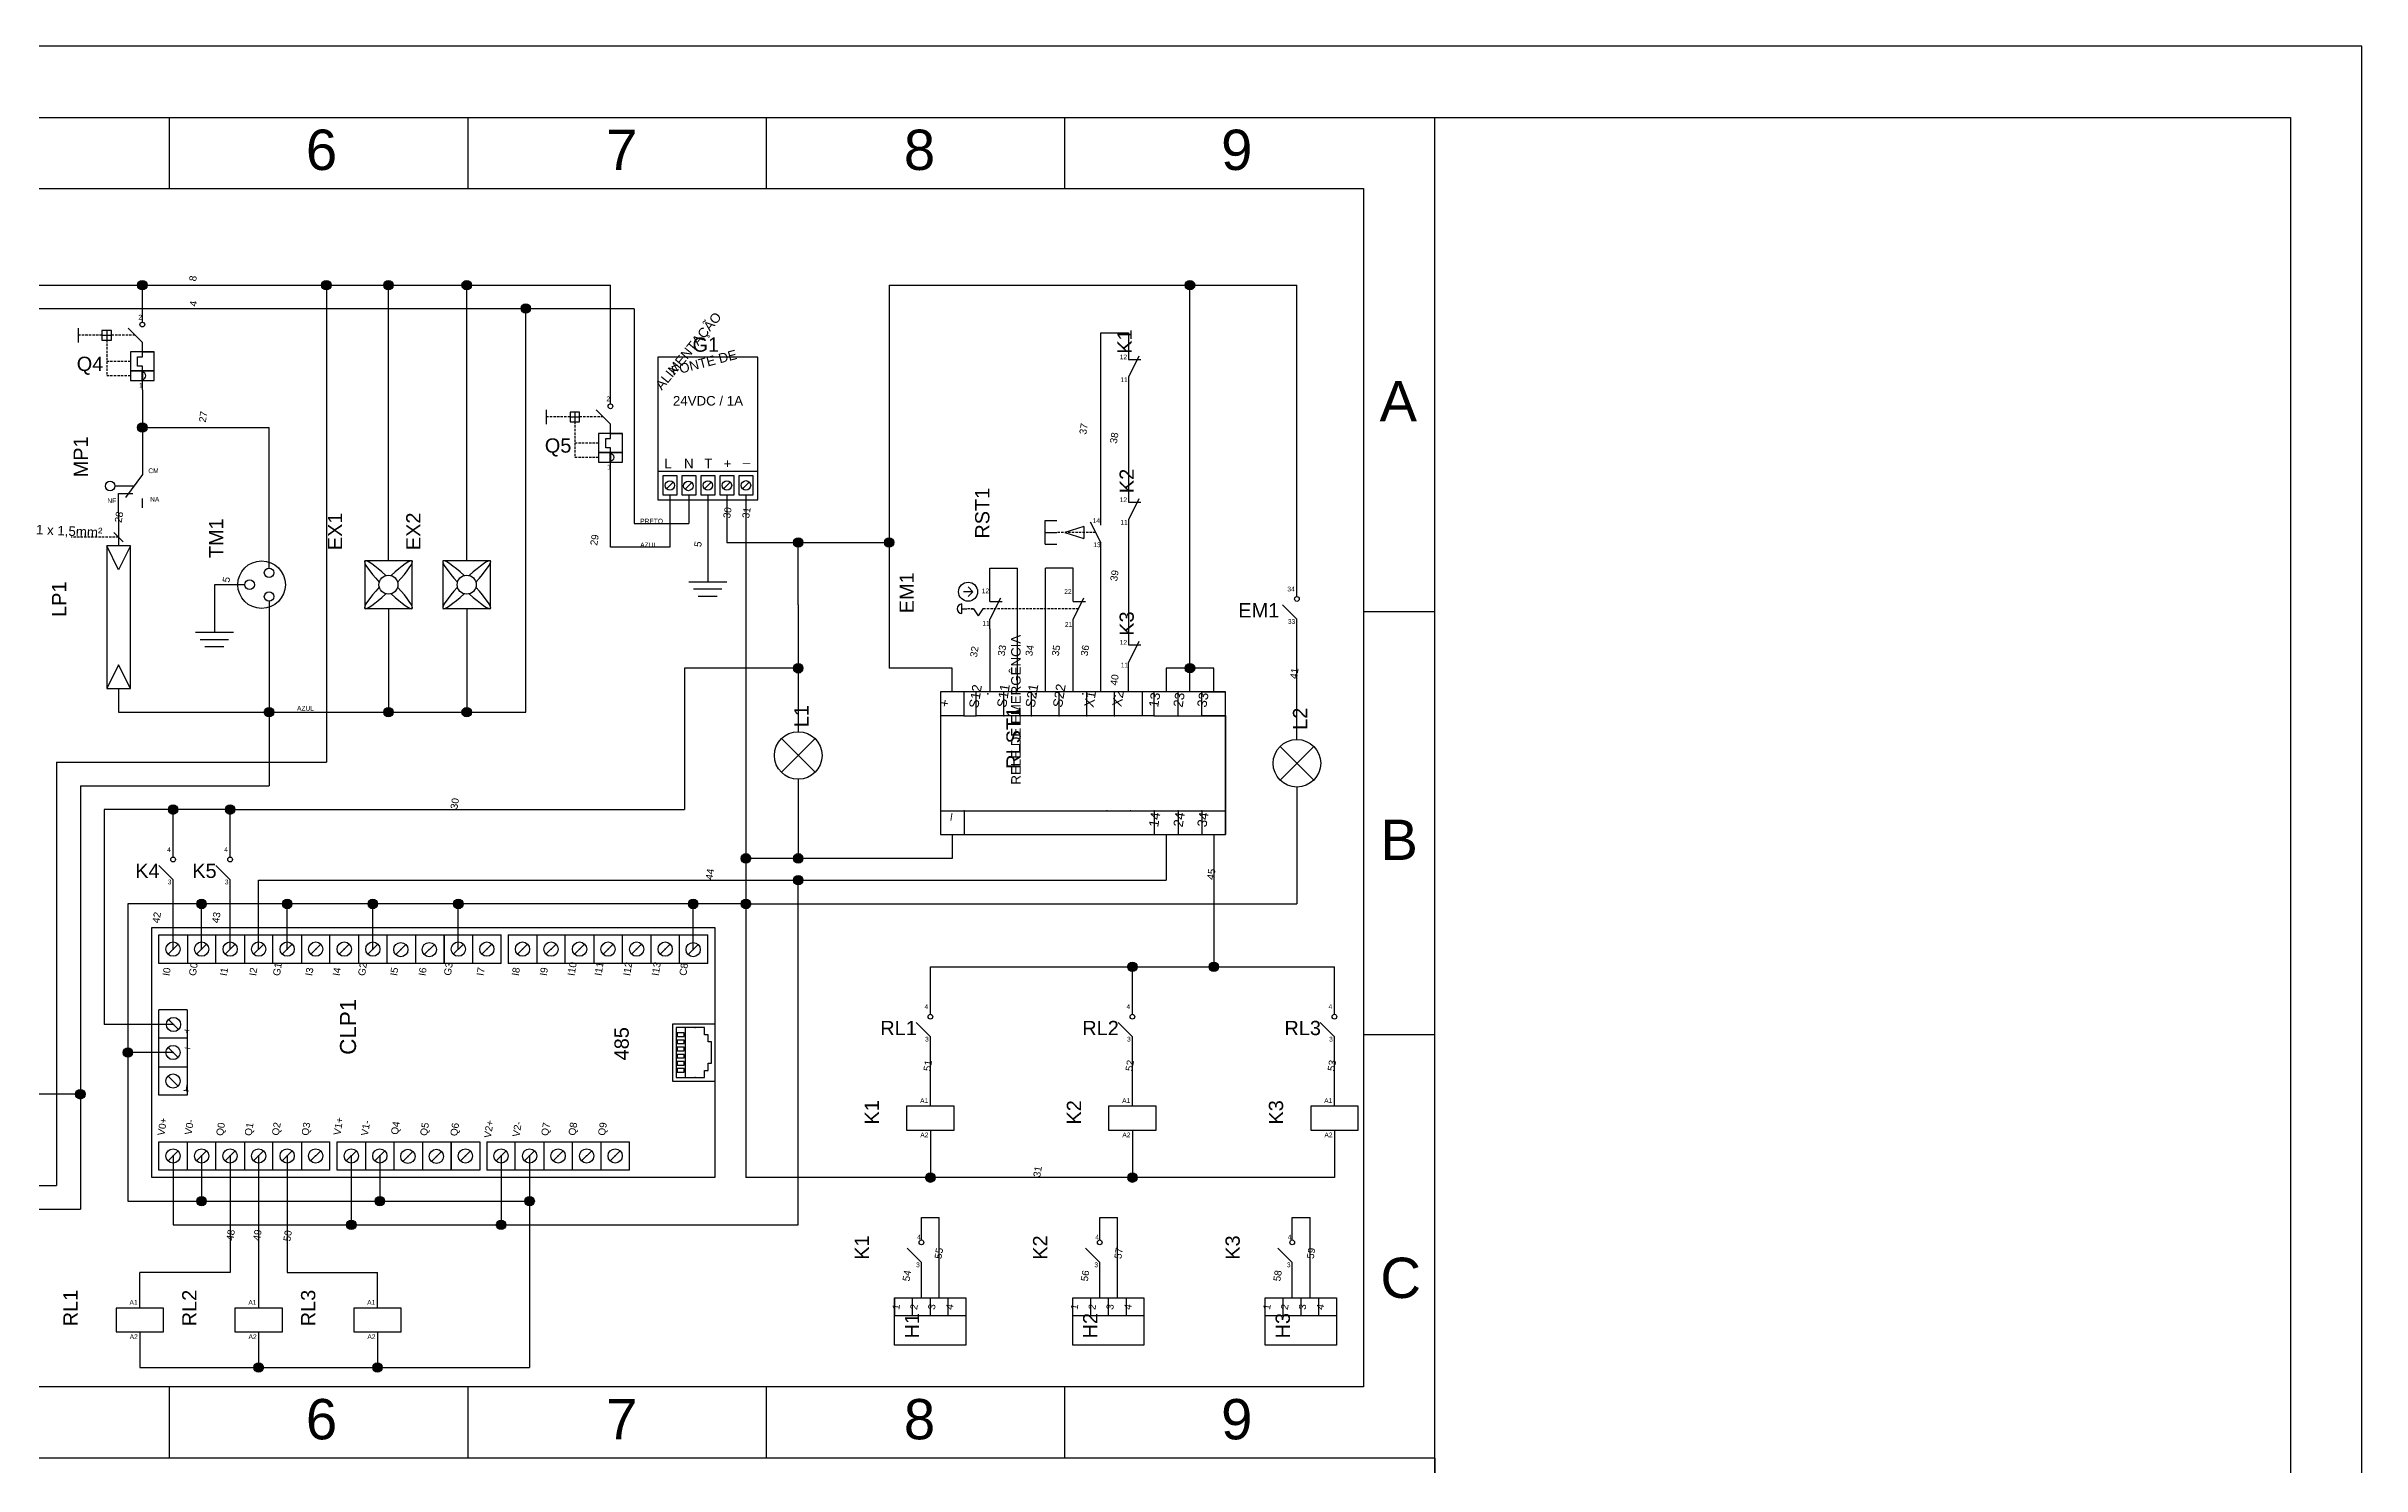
# Model space of a CAD drawing. Header units: millimetres. Extents: x 100 to 940, y 31 to 694.
# Drawn here: x 452.9 to 940, y 395.4 to 693.9 of the extents above; entities that cross this region are included whole.
import ezdxf
from ezdxf.enums import TextEntityAlignment as Align

# ---------------------------------------------------------------- set-up
doc = ezdxf.new("R2010")
doc.units = ezdxf.units.MM
doc.linetypes.add('DASHED', pattern=[0.75, 0.5, -0.25])
doc.styles.add('Annotative', font='arial.ttf')
doc.styles.add('Notes', font='arial.ttf', dxfattribs={"height": 3})

msp = doc.modelspace()

# ---------------------------------------------------------------- hatches: boundary and pattern name
for points in [[(474.15, 643.7, 1), (472.15, 643.7, 1)], [(512.86, 643.7, 1), (510.86, 643.7, 1)], [(525.92, 643.7, 1), (523.92, 643.7, 1)], [(542.38, 643.7, 1), (540.38, 643.7, 1)], [(694.52, 643.7, 1), (692.52, 643.7, 1)], [(554.81, 638.8, 1), (552.81, 638.8, 1)], [(474.15, 613.75, 1), (472.15, 613.75, 1)], [(612.12, 589.57, 1), (610.12, 589.57, 1)], [(631.24, 589.57, 1), (629.24, 589.57, 1)], [(612.12, 563.11, 1), (610.12, 563.11, 1)], [(694.52, 563.13, 1), (692.52, 563.13, 1)], [(500.81, 553.88, 1), (498.81, 553.88, 1)], [(525.92, 553.88, 1), (523.92, 553.88, 1)], [(542.38, 553.88, 1), (540.38, 553.88, 1)], [(480.62, 533.39, 1), (478.62, 533.39, 1)], [(492.62, 533.39, 1), (490.62, 533.39, 1)], [(601.12, 523.13, 1), (599.12, 523.13, 1)], [(612.12, 523.13, 1), (610.12, 523.13, 1)], [(612.12, 518.54, 1), (610.12, 518.54, 1)], [(486.62, 513.54, 1), (484.62, 513.54, 1)], [(504.62, 513.54, 1), (502.62, 513.54, 1)], [(522.63, 513.54, 1), (520.63, 513.54, 1)], [(540.62, 513.54, 1), (538.62, 513.54, 1)], [(590.02, 513.54, 1), (588.02, 513.54, 1)], [(601.12, 513.54, 1), (599.12, 513.54, 1)], [(682.41, 500.33, 1), (680.41, 500.33, 1)], [(699.54, 500.33, 1), (697.54, 500.33, 1)], [(471.11, 482.29, 1), (469.11, 482.29, 1)], [(461.11, 473.51, 1), (459.11, 473.51, 1)], [(639.92, 455.98, 1), (637.92, 455.98, 1)], [(682.42, 455.98, 1), (680.42, 455.98, 1)], [(486.61, 451.04, 1), (484.61, 451.04, 1)], [(524.11, 451.04, 1), (522.11, 451.04, 1)], [(555.61, 451.04, 1), (553.61, 451.04, 1)], [(518.11, 446.04, 1), (516.11, 446.04, 1)], [(549.61, 446.04, 1), (547.61, 446.04, 1)], [(498.61, 416.04, 1), (496.61, 416.04, 1)], [(523.61, 416.04, 1), (521.61, 416.04, 1)]]:
    msp.add_hatch(color=256).paths.add_polyline_path(points)

# ---------------------------------------------------------------- linework, layer by layer
for p, q in [((478.89, 664), (478.89, 679)), ((541.67, 664), (541.67, 679)), ((604.44, 664), (604.44, 679)), ((667.22, 664), (667.22, 679)), ((745, 115), (745, 679)), ((208.01, 643.7), (473.15, 643.7)), ((472.42, 643.7), (571.62, 643.7)), ((473.15, 635.9), (473.15, 643.7)), ((498.81, 643.7), (524.92, 643.7)), ((511.86, 643.7), (511.86, 543.39)), ((524.92, 585.7), (524.92, 643.7)), ((541.38, 585.7), (541.38, 643.7)), ((571.62, 620.72), (571.62, 643.7)), ((630.24, 643.7), (688.52, 643.7)), ((630.24, 643.7), (630.24, 563.13)), ((688.52, 643.7), (693.52, 643.7)), ((693.52, 558.13), (693.52, 643.7)), ((693.52, 643.7), (716.02, 643.7)), ((716.02, 578.19), (716.02, 643.7)), ((213.01, 638.8), (456.59, 638.8)), ((456.59, 638.8), (576.62, 638.8)), ((553.81, 553.88), (553.81, 638.7)), ((576.62, 638.7), (576.62, 593.57)), ((459.65, 634.65), (459.65, 631.65)), ((465.65, 634.15), (465.65, 632.15)), ((473.15, 631.65), (470.15, 634.65)), ((473.15, 635.9), (473.15, 637.9)), ((473.15, 635.9), (473.15, 637.9)), ((674.77, 615.34), (674.77, 633.7)), ((674.77, 633.7), (680.6, 633.7)), ((680.6, 633.7), (680.6, 628.07)), ((464.65, 633.15), (466.65, 633.15)), ((472.15, 626.65), (472.15, 628.65)), ((472.15, 628.65), (473.15, 628.64)), ((473.15, 629.65), (473.15, 631.65)), ((473.15, 628.64), (473.15, 629.65)), ((473.15, 629.65), (475.65, 629.65)), ((682.8, 628.73), (680.6, 624.32)), ((473.15, 626.65), (472.15, 626.65)), ((473.15, 625.65), (473.15, 626.65)), ((473.15, 621.65), (473.15, 623.65)), ((680.6, 628.07), (683.18, 628.07)), ((680.6, 624.32), (680.6, 618.7)), ((680.6, 624.32), (680.6, 613.07)), ((473.15, 621.65), (473.15, 605.86)), ((571.62, 618.72), (571.62, 620.72)), ((571.62, 618.72), (571.62, 620.72)), ((473.15, 613.75), (499.81, 613.75)), ((499.81, 584.2), (499.81, 613.75)), ((558.12, 617.48), (558.12, 614.48)), ((563.12, 615.98), (565.12, 615.98)), ((564.12, 616.98), (564.12, 614.98)), ((571.62, 614.48), (568.62, 617.48)), ((571.62, 612.48), (571.62, 614.48)), ((674.77, 593.23), (674.77, 615.34)), ((570.62, 609.48), (570.62, 611.48)), ((570.62, 611.48), (571.62, 611.47)), ((571.62, 609.48), (570.62, 609.48)), ((571.62, 611.47), (571.62, 612.48)), ((571.62, 612.48), (574.12, 612.48)), ((571.62, 608.48), (571.62, 609.48)), ((680.6, 613.07), (680.6, 598.07)), ((473.15, 605.86), (473.15, 603.86)), ((571.62, 604.48), (571.62, 606.48)), ((571.62, 588.57), (571.62, 604.48)), ((581.62, 604.57), (602.62, 604.57)), ((471.37, 601.45), (467.37, 601.45)), ((468.15, 595.86), (468.15, 599.86)), ((468.15, 599.86), (471.15, 599.86)), ((473.15, 603.86), (469.59, 599.04)), ((583.41, 600.87), (584.82, 602.28)), ((584.12, 599.57), (584.12, 588.57)), ((585.62, 599.57), (585.62, 600.57)), ((587.31, 600.76), (588.72, 602.18)), ((588.12, 599.57), (588.12, 593.57)), ((591.41, 600.87), (592.82, 602.28)), ((592.12, 599.57), (592.12, 581.29)), ((595.41, 600.87), (596.82, 602.28)), ((596.12, 599.57), (596.12, 589.57)), ((599.41, 600.87), (600.83, 602.28)), ((600.12, 599.57), (600.12, 523.13)), ((468.15, 595.86), (468.15, 588.85)), ((473.15, 596.86), (473.15, 598.86)), ((682.8, 598.73), (680.6, 594.32)), ((680.6, 598.07), (683.18, 598.07)), ((680.6, 594.32), (680.6, 568.07)), ((467.15, 591.68), (469.15, 589.68)), ((576.62, 593.57), (588.12, 593.57)), ((596.12, 589.57), (611.12, 589.57)), ((611.12, 576.43), (611.12, 589.57)), ((611.12, 589.57), (630.24, 589.57)), ((663.05, 589.19), (663.05, 594.19)), ((663.05, 594.19), (665.55, 594.19)), ((663.05, 591.69), (665.55, 591.69)), ((671.17, 592.94), (667.17, 591.69)), ((667.17, 591.69), (671.17, 590.44)), ((671.17, 592.94), (671.17, 590.44)), ((672.56, 593.89), (674.77, 589.48)), ((674.77, 558.13), (674.77, 589.48)), ((468.15, 583.85), (465.65, 588.85)), ((470.65, 588.85), (468.15, 583.85)), ((584.12, 588.57), (571.62, 588.57)), ((663.05, 589.19), (665.55, 589.19)), ((494.72, 580.68), (488.35, 580.68)), ((488.35, 580.68), (488.35, 570.68)), ((588.12, 581.29), (596.12, 581.29)), ((589.07, 579.79), (595.07, 579.79)), ((647.85, 579.22), (646.85, 580.22)), ((651.43, 579.19), (651.43, 584.19)), ((651.43, 584.19), (657.27, 584.19)), ((657.27, 558.13), (657.27, 584.19)), ((663.1, 558.13), (663.1, 584.19)), ((668.93, 584.19), (663.1, 584.19)), ((668.93, 579.19), (668.93, 584.19)), ((499.81, 577.2), (499.81, 553.88)), ((524.92, 575.7), (524.92, 553.88)), ((541.38, 575.7), (541.38, 553.88)), ((590.08, 578.29), (594.08, 578.29)), ((611.12, 576.43), (611.12, 549.78)), ((645.56, 574.64), (645.56, 576.64)), ((645.56, 575.64), (646.56, 575.64)), ((647.85, 579.22), (645.85, 579.22)), ((647.85, 579.22), (646.85, 578.22)), ((647.46, 575.64), (647.96, 575.64)), ((647.96, 575.64), (648.96, 574.14)), ((649.96, 575.64), (648.96, 574.14)), ((650.46, 575.64), (649.96, 575.64)), ((651.43, 577.19), (651.43, 579.19)), ((651.43, 577.19), (651.43, 579.19)), ((653.64, 577.84), (651.43, 573.44)), ((651.43, 577.19), (654.02, 577.19)), ((668.93, 577.19), (668.93, 579.19)), ((671.14, 577.84), (668.93, 573.44)), ((668.93, 577.19), (671.52, 577.19)), ((716.02, 573.44), (713.02, 576.44)), ((745, 575), (730, 575)), ((484.35, 570.68), (492.35, 570.68)), ((651.43, 571.44), (651.43, 573.44)), ((651.43, 571.44), (651.43, 558.13)), ((668.93, 571.44), (668.93, 573.44)), ((668.93, 558.13), (668.93, 573.44)), ((716.02, 548.13), (716.02, 573.44)), ((485.3, 569.18), (491.3, 569.18)), ((486.31, 567.68), (490.31, 567.68)), ((682.8, 568.73), (680.6, 564.32)), ((680.6, 568.07), (683.18, 568.07)), ((468.15, 563.85), (465.65, 558.85)), ((470.65, 558.85), (468.15, 563.85)), ((611.12, 563.11), (587.2, 563.11)), ((587.2, 563.11), (587.2, 533.39)), ((643.52, 563.13), (630.24, 563.13)), ((643.52, 558.13), (643.52, 563.13)), ((680.6, 558.13), (680.6, 564.32)), ((698.52, 563.13), (688.52, 563.13)), ((688.52, 563.13), (688.52, 558.13)), ((698.52, 558.13), (698.52, 563.13)), ((468.15, 558.85), (468.15, 553.88)), ((646.02, 558.13), (641.02, 558.13)), ((646.02, 553.13), (646.02, 558.13)), ((648.52, 553.13), (648.52, 558.13)), ((654.35, 553.13), (654.35, 558.13)), ((660.18, 553.13), (660.18, 558.13)), ((666.02, 553.13), (666.02, 558.13)), ((671.85, 553.13), (671.85, 558.13)), ((677.68, 553.13), (677.68, 558.13)), ((683.52, 553.13), (683.52, 558.13)), ((686.02, 553.13), (686.02, 558.13)), ((691.02, 553.13), (691.02, 558.13)), ((696.02, 553.13), (696.02, 558.13)), ((696.02, 558.13), (701.02, 558.13)), ((701.02, 553.13), (701.02, 558.13)), ((468.15, 553.88), (499.81, 553.88)), ((499.81, 553.88), (553.81, 553.88)), ((499.81, 553.88), (499.81, 538.39)), ((646.02, 553.13), (641.02, 553.13)), ((646.02, 553.13), (648.52, 553.13)), ((648.52, 553.13), (648.52, 553.13)), ((683.52, 553.13), (648.52, 553.13)), ((686.02, 553.13), (683.52, 553.13)), ((683.52, 553.13), (683.52, 553.13)), ((686.02, 553.13), (701.02, 553.13)), ((701.02, 553.13), (696.02, 553.13)), ((701.02, 553.13), (701.02, 533.13)), ((614.65, 548.32), (607.58, 541.24)), ((607.58, 548.32), (614.65, 541.24)), ((719.55, 546.66), (712.48, 539.59)), ((712.48, 546.66), (719.55, 539.59)), ((455.11, 543.39), (455.11, 454.34)), ((455.11, 543.39), (511.86, 543.39)), ((460.11, 538.39), (460.11, 449.34)), ((460.11, 538.39), (499.81, 538.39)), ((611.12, 539.78), (611.12, 523.13)), ((716.02, 538.13), (716.02, 513.54)), ((465.11, 533.39), (465.11, 488.19)), ((491.62, 533.39), (465.11, 533.39)), ((479.62, 523.39), (479.62, 533.39)), ((491.62, 533.39), (587.2, 533.39)), ((491.62, 523.39), (491.62, 533.39)), ((641.02, 533.13), (701.02, 533.13)), ((646.02, 533.13), (646.02, 528.13)), ((686.02, 533.13), (686.02, 528.13)), ((691.02, 533.13), (691.02, 528.13)), ((696.02, 533.13), (696.02, 528.13)), ((701.02, 533.13), (701.02, 528.13)), ((641.02, 528.13), (646.02, 528.13)), ((643.52, 528.13), (643.52, 523.13)), ((686.02, 528.13), (691.02, 528.13)), ((688.52, 528.13), (688.52, 518.54)), ((691.02, 528.13), (696.02, 528.13)), ((698.54, 528.13), (698.54, 500.33)), ((479.62, 518.64), (476.62, 521.64)), ((491.62, 518.64), (488.62, 521.64)), ((625.24, 523.13), (600.12, 523.13)), ((600.12, 523.13), (600.12, 513.54)), ((643.52, 523.13), (625.24, 523.13)), ((479.62, 504.04), (479.62, 518.64)), ((491.62, 504.04), (491.62, 518.64)), ((497.62, 504.04), (497.62, 518.54)), ((497.62, 518.54), (688.52, 518.54)), ((611.12, 446.04), (611.12, 518.54)), ((600.12, 513.54), (470.11, 513.54)), ((470.11, 513.54), (470.11, 451.04)), ((485.62, 504.04), (485.62, 513.54)), ((503.62, 504.04), (503.62, 513.54)), ((521.63, 504.04), (521.63, 513.54)), ((539.62, 504.04), (539.62, 513.54)), ((589.02, 503.94), (589.02, 513.54)), ((600.12, 513.54), (600.12, 455.98)), ((600.12, 513.54), (716.02, 513.54)), ((476.62, 507.04), (536.62, 507.04)), ((476.62, 501.04), (476.62, 507.04)), ((482.62, 507.04), (482.62, 501.04)), ((488.62, 501.04), (488.62, 507.04)), ((494.62, 507.04), (494.62, 501.04)), ((500.62, 501.04), (500.62, 507.04)), ((506.62, 507.04), (506.62, 501.04)), ((512.62, 501.04), (512.62, 507.04)), ((518.62, 507.04), (518.62, 501.04)), ((524.62, 501.04), (524.62, 507.04)), ((530.62, 507.04), (530.62, 501.04)), ((536.62, 507.04), (536.62, 501.04)), ((536.62, 507.04), (548.62, 507.04)), ((536.62, 501.04), (536.62, 507.04)), ((542.62, 507.04), (542.62, 501.04)), ((548.62, 501.04), (548.62, 507.04)), ((550.12, 507.04), (592.12, 507.04)), ((550.12, 507.04), (550.12, 501.04)), ((556.12, 507.04), (556.12, 501.04)), ((562.12, 501.04), (562.12, 507.04)), ((568.12, 507.04), (568.12, 501.04)), ((574.12, 501.04), (574.12, 507.04)), ((580.12, 507.04), (580.12, 501.04)), ((586.12, 501.04), (586.12, 507.04)), ((592.12, 501.04), (592.12, 507.04)), ((478.56, 502.98), (480.68, 505.1)), ((484.56, 502.98), (486.68, 505.1)), ((490.56, 502.98), (492.68, 505.1)), ((496.56, 502.98), (498.68, 505.1)), ((502.56, 502.98), (504.68, 505.1)), ((508.56, 502.98), (510.68, 505.1)), ((514.56, 502.98), (516.68, 505.1)), ((520.56, 502.98), (522.69, 505.1)), ((526.46, 502.88), (528.58, 505)), ((532.46, 502.88), (534.58, 505)), ((538.56, 502.98), (540.68, 505.1)), ((544.56, 502.98), (546.68, 505.1)), ((552.06, 502.98), (554.18, 505.1)), ((558.06, 502.98), (560.18, 505.1)), ((564.06, 502.98), (566.18, 505.1)), ((570.06, 502.98), (572.18, 505.1)), ((576.06, 502.98), (578.18, 505.1)), ((582.06, 502.98), (584.19, 505.1)), ((587.96, 502.88), (590.08, 505)), ((536.62, 501.04), (476.62, 501.04)), ((548.62, 501.04), (536.62, 501.04)), ((592.12, 501.04), (550.12, 501.04)), ((638.92, 490.33), (638.92, 500.33)), ((638.92, 500.33), (723.92, 500.33)), ((681.41, 490.33), (681.41, 500.33)), ((723.92, 490.33), (723.92, 500.33)), ((479.71, 488.19), (465.11, 488.19)), ((476.61, 473.29), (476.61, 491.29)), ((482.61, 491.29), (476.61, 491.29)), ((480.77, 487.13), (478.65, 489.25)), ((482.61, 491.29), (482.61, 473.29)), ((591.41, 487.54), (585.41, 487.54)), ((585.41, 487.54), (585.41, 477.04)), ((587.41, 477.04), (587.41, 487.54)), ((591.41, 486.04), (591.41, 487.54)), ((638.92, 485.58), (635.92, 488.58)), ((681.41, 485.58), (678.41, 488.58)), ((723.92, 485.58), (720.92, 488.58)), ((479.61, 482.29), (470.11, 482.29)), ((482.61, 485.29), (476.61, 485.29)), ((480.67, 481.23), (478.55, 483.35)), ((592.16, 486.04), (591.41, 486.04)), ((592.16, 484.54), (592.16, 486.04)), ((592.91, 484.54), (592.16, 484.54)), ((592.91, 480.04), (592.91, 484.54)), ((638.92, 470.98), (638.92, 485.58)), ((681.41, 470.98), (681.41, 485.58)), ((723.92, 470.98), (723.92, 485.58)), ((745, 486), (730, 486)), ((476.61, 479.29), (482.61, 479.29)), ((480.67, 475.23), (478.55, 477.35)), ((591.41, 477.04), (591.41, 478.54)), ((591.41, 478.54), (592.16, 478.54)), ((592.16, 478.54), (592.16, 480.04)), ((592.16, 480.04), (592.91, 480.04)), ((460.11, 473.51), (377.48, 473.51)), ((482.61, 473.29), (476.61, 473.29)), ((585.41, 477.04), (591.41, 477.04)), ((476.61, 463.54), (512.61, 463.54)), ((476.61, 457.54), (476.61, 463.54)), ((482.61, 463.54), (482.61, 457.54)), ((488.61, 457.54), (488.61, 463.54)), ((494.61, 463.54), (494.61, 457.54)), ((500.61, 457.54), (500.61, 463.54)), ((506.61, 463.54), (506.61, 457.54)), ((512.61, 457.54), (512.61, 463.54)), ((514.11, 463.54), (538.11, 463.54)), ((514.11, 457.54), (514.11, 463.54)), ((520.11, 463.54), (520.11, 457.54)), ((526.11, 457.54), (526.11, 463.54)), ((532.11, 463.54), (532.11, 457.54)), ((538.11, 463.54), (538.11, 457.54)), ((538.11, 463.54), (544.11, 463.54)), ((538.11, 457.54), (538.11, 463.54)), ((544.11, 463.54), (544.11, 457.54)), ((545.61, 463.54), (575.61, 463.54)), ((545.61, 463.54), (545.61, 457.54)), ((551.61, 457.54), (551.61, 463.54)), ((557.61, 463.54), (557.61, 457.54)), ((563.61, 457.54), (563.61, 463.54)), ((569.61, 463.54), (569.61, 457.54)), ((575.61, 457.54), (575.61, 463.54)), ((638.92, 465.98), (638.92, 455.98)), ((681.42, 465.98), (681.42, 455.98)), ((723.92, 465.98), (723.92, 455.98)), ((478.55, 459.48), (480.67, 461.6)), ((479.61, 460.54), (479.61, 446.04)), ((484.55, 459.48), (486.67, 461.6)), ((485.61, 460.54), (485.61, 451.04)), ((490.55, 459.48), (492.67, 461.6)), ((491.61, 460.54), (491.61, 436.04)), ((496.55, 459.48), (498.67, 461.6)), ((497.61, 460.54), (497.61, 428.54)), ((502.55, 459.48), (504.67, 461.6)), ((503.61, 460.54), (503.61, 436.04)), ((508.55, 459.48), (510.67, 461.6)), ((516.05, 459.48), (518.17, 461.6)), ((517.11, 460.54), (517.11, 446.04)), ((522.05, 459.48), (524.17, 461.6)), ((523.11, 460.54), (523.11, 451.04)), ((527.95, 459.38), (530.07, 461.5)), ((533.95, 459.38), (536.07, 461.5)), ((540.05, 459.48), (542.17, 461.6)), ((547.55, 459.48), (549.67, 461.6)), ((548.61, 460.54), (548.61, 446.04)), ((553.55, 459.48), (555.67, 461.6)), ((554.61, 460.54), (554.61, 416.04)), ((559.55, 459.48), (561.67, 461.6)), ((565.55, 459.48), (567.67, 461.6)), ((571.55, 459.48), (573.67, 461.6)), ((406.85, 454.34), (455.11, 454.34)), ((512.61, 457.54), (476.61, 457.54)), ((538.11, 457.54), (514.11, 457.54)), ((544.11, 457.54), (538.11, 457.54)), ((575.61, 457.54), (545.61, 457.54)), ((723.92, 455.98), (600.12, 455.98)), ((382.48, 449.34), (460.11, 449.34)), ((470.11, 451.04), (554.61, 451.04)), ((479.61, 446.04), (548.61, 446.04)), ((548.61, 446.04), (600.12, 446.04)), ((600.12, 446.04), (611.12, 446.04)), ((637.04, 447.56), (640.79, 447.56)), ((637.04, 442.86), (637.04, 447.56)), ((640.79, 430.72), (640.79, 447.56)), ((674.54, 442.86), (674.54, 447.56)), ((674.54, 447.56), (678.29, 447.56)), ((678.29, 430.72), (678.29, 447.56)), ((715.03, 442.86), (715.03, 447.56)), ((715.03, 447.56), (718.78, 447.56)), ((718.78, 430.72), (718.78, 447.56)), ((637.04, 438.11), (634.04, 441.11)), ((674.54, 438.11), (671.54, 441.11)), ((715.03, 438.11), (712.03, 441.11)), ((491.61, 436.04), (472.61, 436.04)), ((472.61, 428.54), (472.61, 436.04)), ((503.61, 436.04), (522.61, 436.04)), ((522.61, 428.54), (522.61, 436.04)), ((637.04, 430.72), (637.04, 438.11)), ((674.54, 430.72), (674.54, 438.11)), ((715.03, 430.72), (715.03, 438.11)), ((631.35, 430.72), (631.35, 426.97)), ((635.1, 430.72), (635.1, 426.97)), ((638.85, 430.72), (638.85, 426.97)), ((642.6, 430.72), (642.6, 426.97)), ((646.35, 430.72), (646.35, 426.97)), ((672.6, 430.72), (672.6, 426.97)), ((676.35, 430.72), (676.35, 426.97)), ((680.1, 430.72), (680.1, 426.97)), ((713.09, 430.72), (713.09, 426.97)), ((716.84, 430.72), (716.84, 426.97)), ((720.59, 430.72), (720.59, 426.97)), ((631.35, 426.97), (646.35, 426.97)), ((668.85, 426.97), (683.85, 426.97)), ((709.34, 426.97), (724.34, 426.97)), ((472.61, 423.54), (472.61, 416.04)), ((497.61, 423.54), (497.61, 416.04)), ((522.61, 423.54), (522.61, 416.04)), ((472.61, 416.04), (554.61, 416.04)), ((478.89, 412), (416.11, 412)), ((478.89, 397), (478.89, 412)), ((541.67, 397), (541.67, 412)), ((604.44, 397), (604.44, 412)), ((667.22, 397), (667.22, 412)), ((730, 397), (165, 397)), ((745, 397), (730, 397)), ((745, 397), (745, 115))]:
    msp.add_line(p, q)
at = {"linetype": 'DASHED'}
for p, q in [((464.65, 633.15), (459.65, 633.15)), ((465.65, 632.15), (465.65, 624.65)), ((471.65, 633.15), (466.65, 633.15)), ((470.65, 627.65), (465.65, 627.65)), ((470.65, 624.65), (465.65, 624.65)), ((563.12, 615.98), (558.12, 615.98)), ((564.12, 614.98), (564.12, 607.48)), ((570.12, 615.98), (565.12, 615.98)), ((569.12, 610.48), (564.12, 610.48)), ((569.12, 607.48), (564.12, 607.48)), ((468.15, 590.68), (458.15, 590.68)), ((673.67, 591.69), (665.55, 591.69)), ((647.96, 575.64), (646.56, 575.64)), ((670.04, 575.64), (650.46, 575.64))]:
    msp.add_line(p, q, dxfattribs=at)
at = {"lineweight": 40}
for p, q in [((473.15, 623.65), (473.15, 625.65)), ((571.62, 606.48), (571.62, 608.48))]:
    msp.add_line(p, q, dxfattribs=at)
for points in [[(100, 100), (940, 100), (940, 693.94), (100, 693.94)], [(150, 679), (925, 679), (925, 115), (150, 115)], [(165, 664), (730, 664), (730, 412), (165, 412)], [(464.65, 632.15), (466.65, 632.15), (466.65, 634.15), (464.65, 634.15)], [(470.65, 625.65), (475.65, 625.65), (475.65, 629.65), (470.65, 629.65)], [(581.62, 598.57), (602.62, 598.57), (602.62, 628.57), (581.62, 628.57)], [(470.65, 623.65), (475.65, 623.65), (475.65, 625.65), (470.65, 625.65)], [(563.12, 614.98), (565.12, 614.98), (565.12, 616.98), (563.12, 616.98)], [(569.12, 608.48), (574.12, 608.48), (574.12, 612.47), (569.12, 612.48)], [(569.12, 606.48), (574.12, 606.48), (574.12, 608.48), (569.12, 608.48)], [(582.62, 599.57), (585.62, 599.57), (585.62, 603.57), (582.62, 603.57)], [(586.62, 599.57), (589.62, 599.57), (589.62, 603.57), (586.62, 603.57)], [(590.62, 599.57), (593.62, 599.57), (593.62, 603.57), (590.62, 603.57)], [(594.62, 599.57), (597.62, 599.57), (597.62, 603.57), (594.62, 603.57)], [(598.62, 599.57), (601.62, 599.57), (601.62, 603.57), (598.62, 603.57)], [(465.65, 558.85), (470.65, 558.85), (470.65, 588.85), (465.65, 588.85)], [(519.92, 575.7), (529.92, 575.7), (529.92, 585.7), (519.92, 585.7)], [(536.38, 575.7), (546.38, 575.7), (546.38, 585.7), (536.38, 585.7)], [(641.02, 528.13), (701.02, 528.13), (701.02, 558.13), (641.02, 558.13)], [(475.11, 456.04), (593.66, 456.04), (593.66, 508.54), (475.11, 508.54)], [(593.66, 476.29), (593.66, 488.29), (584.66, 488.29), (584.66, 476.29)], [(587.13, 485.66), (587.13, 486.41), (585.63, 486.41), (585.63, 485.66)], [(587.13, 484.16), (587.13, 484.91), (585.63, 484.91), (585.63, 484.16)], [(587.13, 484.16), (587.13, 484.91), (585.63, 484.91), (585.63, 484.16)], [(587.13, 482.66), (587.13, 483.41), (585.63, 483.41), (585.63, 482.66)], [(587.13, 482.66), (587.13, 483.41), (585.63, 483.41), (585.63, 482.66)], [(587.13, 482.66), (587.13, 483.41), (585.63, 483.41), (585.63, 482.66)], [(587.13, 481.16), (587.13, 481.91), (585.63, 481.91), (585.63, 481.16)], [(587.13, 481.16), (587.13, 481.91), (585.63, 481.91), (585.63, 481.16)], [(587.13, 481.16), (587.13, 481.91), (585.63, 481.91), (585.63, 481.16)], [(587.13, 481.16), (587.13, 481.91), (585.63, 481.91), (585.63, 481.16)], [(587.13, 479.66), (587.13, 480.41), (585.63, 480.41), (585.63, 479.66)], [(587.13, 479.66), (587.13, 480.41), (585.63, 480.41), (585.63, 479.66)], [(587.13, 479.66), (587.13, 480.41), (585.63, 480.41), (585.63, 479.66)], [(587.13, 478.16), (587.13, 478.91), (585.63, 478.91), (585.63, 478.16)], [(587.13, 478.16), (587.13, 478.91), (585.63, 478.91), (585.63, 478.16)], [(633.92, 465.98), (643.92, 465.98), (643.92, 470.98), (633.92, 470.98)], [(676.42, 465.98), (686.42, 465.98), (686.42, 470.98), (676.42, 470.98)], [(718.92, 465.98), (728.92, 465.98), (728.92, 470.98), (718.92, 470.98)], [(631.35, 430.72), (646.35, 430.72), (646.35, 420.72), (631.35, 420.72)], [(668.85, 430.72), (683.85, 430.72), (683.85, 420.72), (668.85, 420.72)], [(709.34, 430.72), (724.34, 430.72), (724.34, 420.72), (709.34, 420.72)], [(467.61, 423.54), (477.61, 423.54), (477.61, 428.54), (467.61, 428.54)], [(492.61, 423.54), (502.61, 423.54), (502.61, 428.54), (492.61, 428.54)], [(517.61, 423.54), (527.61, 423.54), (527.61, 428.54), (517.61, 428.54)]]:
    msp.add_lwpolyline(points, close=True)
for centre, radius in [((473.15, 643.7), 1), ((511.86, 643.7), 1), ((524.92, 643.7), 1), ((541.38, 643.7), 1), ((693.52, 643.7), 1), ((553.81, 638.8), 1), ((473.15, 635.4), 0.5), ((571.62, 618.22), 0.5), ((473.15, 613.75), 1), ((466.37, 601.45), 1), ((584.12, 601.57), 1), ((588.01, 601.47), 1), ((592.12, 601.57), 1), ((596.12, 601.57), 1), ((600.12, 601.58), 1), ((611.12, 589.57), 1), ((630.24, 589.57), 1), ((498.24, 580.7), 5), ((495.72, 580.7), 1), ((499.81, 583.2), 1), ((524.92, 580.7), 2), ((541.38, 580.7), 2), ((646.85, 579.22), 2), ((499.81, 578.2), 1), ((716.02, 577.69), 0.5), ((611.12, 563.11), 1), ((693.52, 563.13), 1), ((499.81, 553.88), 1), ((524.92, 553.88), 1), ((541.38, 553.88), 1), ((611.12, 544.78), 5), ((716.02, 543.13), 5), ((479.62, 533.39), 1), ((491.62, 533.39), 1), ((479.62, 522.89), 0.5), ((491.62, 522.89), 0.5), ((600.12, 523.13), 1), ((611.12, 523.13), 1), ((611.12, 518.54), 1), ((485.62, 513.54), 1), ((503.62, 513.54), 1), ((521.63, 513.54), 1), ((539.62, 513.54), 1), ((589.02, 513.54), 1), ((600.12, 513.54), 1), ((479.62, 504.04), 1.5), ((485.62, 504.04), 1.5), ((491.62, 504.04), 1.5), ((497.62, 504.04), 1.5), ((503.62, 504.04), 1.5), ((509.62, 504.04), 1.5), ((515.62, 504.04), 1.5), ((521.63, 504.04), 1.5), ((527.52, 503.94), 1.5), ((533.52, 503.94), 1.5), ((539.62, 504.04), 1.5), ((545.62, 504.04), 1.5), ((553.12, 504.04), 1.5), ((559.12, 504.04), 1.5), ((565.12, 504.04), 1.5), ((571.12, 504.04), 1.5), ((577.12, 504.04), 1.5), ((583.13, 504.04), 1.5), ((589.02, 503.94), 1.5), ((681.41, 500.33), 1), ((698.54, 500.33), 1), ((479.71, 488.19), 1.5), ((638.92, 489.83), 0.5), ((681.41, 489.83), 0.5), ((723.92, 489.83), 0.5), ((470.11, 482.29), 1), ((479.61, 482.29), 1.5), ((479.61, 476.29), 1.5), ((460.11, 473.51), 1), ((479.61, 460.54), 1.5), ((485.61, 460.54), 1.5), ((491.61, 460.54), 1.5), ((497.61, 460.54), 1.5), ((503.61, 460.54), 1.5), ((509.61, 460.54), 1.5), ((517.11, 460.54), 1.5), ((523.11, 460.54), 1.5), ((529.01, 460.44), 1.5), ((535.01, 460.44), 1.5), ((541.11, 460.54), 1.5), ((548.61, 460.54), 1.5), ((554.61, 460.54), 1.5), ((560.61, 460.54), 1.5), ((566.61, 460.54), 1.5), ((572.61, 460.54), 1.5), ((638.92, 455.98), 1), ((681.42, 455.98), 1), ((485.61, 451.04), 1), ((523.11, 451.04), 1), ((554.61, 451.04), 1), ((517.11, 446.04), 1), ((548.61, 446.04), 1), ((637.04, 442.36), 0.5), ((674.54, 442.36), 0.5), ((715.03, 442.36), 0.5), ((497.61, 416.04), 1), ((522.61, 416.04), 1)]:
    msp.add_circle(centre, radius)
for centre, radius, start, end in [((473.15, 624.65), 0.75, 270, 90), ((571.62, 607.48), 0.75, 270, 90), ((645.56, 575.64), 1, 90, 270)]:
    msp.add_arc(centre, radius, start, end)
for centre, major_axis, start_param, end_param in [((524.92, 580.7), (5, -5), 8.104015, 10.745541), ((524.92, 580.7), (-5, -5), 1.820829, 4.462356), ((541.38, 580.7), (5, -5), 8.104015, 10.745541), ((541.38, 580.7), (-5, -5), 1.820829, 4.462356), ((524.92, 580.7), (-5, -5), 4.962422, 7.603949), ((524.92, 580.7), (5, -5), 4.962422, 7.603949), ((541.38, 580.7), (-5, -5), 4.962422, 7.603949), ((541.38, 580.7), (5, -5), 4.962422, 7.603949)]:
    msp.add_ellipse(centre, major_axis=major_axis, ratio=0.141421, start_param=start_param, end_param=end_param)
for p in [(651.02, 557.74), (656.02, 557.74), (661.02, 557.74), (666.02, 557.74), (671.02, 557.74), (646.02, 553.13), (654.35, 553.13), (660.18, 553.13), (666.02, 553.13), (671.85, 553.13), (677.68, 553.13), (686.02, 553.13), (691.02, 553.13), (696.02, 553.13), (701.02, 553.13), (646.02, 533.13), (676.02, 533.13), (681.02, 533.13), (686.02, 533.13), (691.02, 533.13), (696.02, 533.13), (701.02, 533.13), (479.62, 504.04), (485.62, 504.04), (497.62, 504.04), (503.62, 504.04), (509.62, 504.04), (515.62, 504.04), (521.63, 504.04), (527.52, 503.94), (533.52, 503.94), (539.62, 504.04), (545.62, 504.04), (553.12, 504.04), (559.12, 504.04), (565.12, 504.04), (571.12, 504.04), (577.12, 504.04), (583.13, 504.04), (589.02, 503.94), (479.71, 488.19), (587.41, 487.54), (589.41, 487.54), (479.61, 482.29), (587.41, 477.04), (589.41, 477.04), (479.61, 460.54), (485.61, 460.54), (491.61, 460.54), (497.61, 460.54), (503.61, 460.54), (509.61, 460.54), (517.11, 460.54), (523.11, 460.54), (529.01, 460.44), (535.01, 460.44), (541.11, 460.54), (548.61, 460.54), (554.61, 460.54), (560.61, 460.54), (566.61, 460.54), (572.61, 460.54)]:
    msp.add_point(p)

# ---------------------------------------------------------------- texts
for s, height, style, p in [('6', 8.48, 'Notes', (507.55, 667.93)), ('7', 8.48, 'Notes', (570.69, 667.93)), ('8', 8.48, 'Notes', (633.34, 667.93)), ('9', 8.48, 'Notes', (700.07, 667.93)), ('2', 1, 'Notes', (472.32, 636.46)), ('Q4', 3, 'Notes', (459.35, 625.65)), ('G1', 3, 'Notes', (588.88, 629.7)), ('12', 1, 'Notes', (678.74, 628.1)), ('11', 1, 'Notes', (678.88, 623.3)), ('A', 8.48, 'Notes', (733.39, 615.03)), ('1', 1, 'Notes', (472.47, 622.12)), ('2', 1, 'Notes', (570.78, 619.29)), ('Q5', 3, 'Notes', (557.81, 608.47)), ('CM', 1, 'Notes', (474.41, 604.16)), ('1', 1, 'Notes', (570.93, 604.95)), ('L', 2, 'Notes', (582.95, 605.18)), ('N', 2, 'Notes', (587.09, 605.18)), ('T', 2, 'Notes', (591.37, 605.18)), ('+', 2, 'Notes', (595.44, 605.18)), ('_', 2, 'Notes', (599.44, 606.65)), ('NA', 1, 'Notes', (474.78, 598.17)), ('12', 1, 'Notes', (678.74, 598.07)), ('NF', 1, 'Notes', (465.8, 597.85)), ('PRETO', 1, 'Annotative', (577.87, 593.57)), ('14', 1, 'Notes', (673.05, 593.66)), ('11', 1, 'Notes', (678.88, 593.33)), ('AZUL', 1, 'Annotative', (577.87, 588.57)), ('13', 1, 'Notes', (673.18, 588.59)), ('12', 1, 'Notes', (649.72, 578.89)), ('22', 1, 'Notes', (667.07, 578.75)), ('34', 1, 'Notes', (714, 579.28)), ('EM1', 3, 'Notes', (703.69, 573.81)), ('11', 1, 'Notes', (649.85, 572.08)), ('21', 1, 'Notes', (667.21, 571.83)), ('33', 1, 'Notes', (714.12, 572.46)), ('12', 1, 'Notes', (678.74, 568.06)), ('11', 1, 'Notes', (678.98, 563.29)), ('AZUL', 1, 'Annotative', (505.68, 554.2)), ('B', 8.48, 'Notes', (733.57, 522.79)), ('K4', 3, 'Notes', (471.65, 519.01)), ('4', 1, 'Notes', (478.37, 524.48)), ('K5', 3, 'Notes', (483.65, 519.01)), ('4', 1, 'Notes', (490.37, 524.48)), ('3', 1, 'Notes', (478.5, 517.66)), ('3', 1, 'Notes', (490.5, 517.66)), ('4', 1, 'Notes', (637.67, 491.42)), ('4', 1, 'Notes', (680.16, 491.42)), ('4', 1, 'Notes', (722.67, 491.42)), ('RL1', 3, 'Notes', (628.38, 485.95)), ('RL2', 3, 'Notes', (670.87, 485.95)), ('RL3', 3, 'Notes', (713.39, 485.95)), ('3', 1, 'Notes', (637.8, 484.61)), ('3', 1, 'Notes', (680.29, 484.61)), ('3', 1, 'Notes', (722.8, 484.61)), ('A1', 1, 'Notes', (636.76, 471.68)), ('A1', 1, 'Notes', (679.26, 471.68)), ('A1', 1, 'Notes', (721.76, 471.68)), ('A2', 1, 'Notes', (636.8, 464.46)), ('A2', 1, 'Notes', (679.3, 464.46)), ('A2', 1, 'Notes', (721.8, 464.46)), ('4', 1, 'Notes', (636.11, 442.96)), ('4', 1, 'Notes', (673.61, 442.96)), ('4', 1, 'Notes', (714.09, 442.96)), ('C', 8.48, 'Notes', (733.57, 430.66)), ('3', 1, 'Notes', (635.92, 437.14)), ('3', 1, 'Notes', (673.42, 437.14)), ('3', 1, 'Notes', (713.91, 437.14)), ('A1', 1, 'Notes', (470.45, 429.24)), ('A1', 1, 'Notes', (495.45, 429.24)), ('A1', 1, 'Notes', (520.45, 429.24)), ('A2', 1, 'Notes', (470.49, 422.02)), ('A2', 1, 'Notes', (495.49, 422.02)), ('A2', 1, 'Notes', (520.49, 422.02)), ('6', 8.48, 'Notes', (507.55, 400.93)), ('7', 8.48, 'Notes', (570.69, 400.93)), ('8', 8.48, 'Notes', (633.34, 400.93)), ('9', 8.48, 'Notes', (700.07, 400.93))]:
    msp.add_text(s, height=height, dxfattribs=dict(style=style)).set_placement(p)
at = {"style": 'Notes'}
for s, height, rotation, p in [('8', 1.5, 80.899, (484.53, 645)), ('4', 1.5, 80.899, (484.61, 639.7)), ('ALIMENTAÇÃO', 2, 50.6771, (588.77, 629.22)), ('FONTE DE', 2, 14.6042, (591.56, 626.44)), ('27', 1.5, 80.899, (486.67, 615.91)), ('37', 1.5, 80.899, (671.88, 613.35)), ('38', 1.5, 80.899, (678.31, 611.45)), ('28', 1.5, 80.899, (468.96, 594.79)), ('30', 1.5, 80.899, (596.96, 595.72)), ('31', 1.5, 80.899, (600.96, 595.72)), ('29', 1.5, 80.899, (569, 589.99)), ('5', 1.5, 80.899, (590.77, 589.1)), ('5', 1.5, 80.899, (491.56, 581.64)), ('39', 1.5, 80.899, (678.38, 582.49)), ('32', 1.5, 80.899, (648.89, 566.48)), ('33', 1.5, 80.899, (654.71, 566.74)), ('34', 1.5, 80.899, (660.53, 566.74)), ('35', 1.5, 80.899, (666.09, 566.74)), ('36', 1.5, 80.899, (672.17, 566.74)), ('40', 1.5, 80.899, (678.38, 560.56)), ('41', 1.5, 80.899, (716.2, 561.93)), ('+', 2, 80.899, (642.89, 555.61)), ('S12', 2, 80.899, (649.38, 557.07)), ('S11', 2, 80.899, (655.26, 557.2)), ('S21', 2, 80.899, (661.25, 557.2)), ('S22', 2, 80.899, (667.01, 557.2)), ('X1', 2, 80.899, (673.5, 556.46)), ('X2', 2, 80.899, (679.37, 556.58)), ('13', 2, 80.899, (687.06, 556.32)), ('23', 2, 80.899, (692.2, 556.32)), ('33', 2, 80.899, (697.22, 556.32)), ('30', 1.5, 80.899, (539.6, 534.54)), ('_', 2, 80.899, (642.87, 531.96)), ('14', 2, 80.899, (687.07, 531.13)), ('24', 2, 80.899, (692.21, 531.13)), ('34', 2, 80.899, (697.23, 531.13)), ('44', 1.5, 80.899, (593.25, 519.69)), ('45', 1.5, 80.899, (698.72, 519.69)), ('42', 1.5, 80.899, (476.9, 510.56)), ('43', 1.5, 80.899, (489.43, 510.56)), ('I0', 1.5, 80.899, (478.99, 499.18)), ('G0', 1.5, 80.899, (484.61, 499.7)), ('I1', 1.5, 80.899, (491.07, 499.18)), ('I2', 1.5, 80.899, (497.21, 499.19)), ('G1', 1.5, 80.899, (502.29, 499.7)), ('I3', 1.5, 80.899, (509.03, 499.18)), ('I4', 1.5, 80.899, (514.79, 499.19)), ('G2', 1.5, 80.899, (520.19, 499.7)), ('I5', 1.5, 80.899, (526.86, 499.21)), ('I6', 1.5, 80.899, (532.83, 499.19)), ('G3', 1.5, 80.899, (538.25, 499.76)), ('I7', 1.5, 80.899, (545.06, 499.21)), ('I8', 1.5, 80.899, (552.45, 499.2)), ('I9', 1.5, 80.899, (558.35, 499.2)), ('I10', 1.5, 80.899, (564.3, 499.76)), ('I11', 1.5, 80.899, (569.96, 499.78)), ('I12', 1.5, 80.899, (575.99, 499.77)), ('I13', 1.5, 80.899, (581.99, 499.77)), ('C8', 1.5, 80.899, (587.76, 499.67)), ('+', 1.5, 170.899, (482.63, 487.67)), ('_', 1.5, 170.899, (482.57, 482.84)), ('51', 1.5, 80.899, (639.1, 479.43)), ('52', 1.5, 80.899, (681.59, 479.43)), ('53', 1.5, 80.899, (724.11, 479.43)), ('T', 1.5, 170.899, (482.56, 475.65)), ('V0+', 1.5, 80.899, (478.08, 466.59)), ('V0-', 1.5, 80.899, (483.76, 466.49)), ('Q2', 1.5, 80.899, (502.06, 466.12)), ('V1+', 1.5, 80.899, (515.11, 466.68)), ('V1-', 1.5, 80.899, (520.85, 466.29)), ('Q4', 1.5, 80.899, (527.12, 466.3)), ('V2+', 1.5, 80.899, (546.76, 466.08)), ('V2-', 1.5, 80.899, (552.72, 466.06)), ('Q8', 1.5, 80.899, (564.44, 466.12)), ('Q9', 1.5, 80.899, (570.67, 466.1)), ('Q0', 1.5, 80.899, (490.34, 466.06)), ('Q1', 1.5, 80.899, (496.33, 466.06)), ('Q3', 1.5, 80.899, (508.3, 466.1)), ('Q5', 1.5, 80.899, (533.24, 466.06)), ('Q6', 1.5, 80.899, (539.58, 466)), ('Q7', 1.5, 80.899, (558.71, 466.06)), ('31', 1.5, 80.899, (662.2, 457.13)), ('48', 1.5, 80.899, (492.46, 443.78)), ('49', 1.5, 80.899, (498.08, 443.78)), ('50', 1.5, 80.899, (504.45, 443.63)), ('55', 1.5, 80.899, (641.43, 439.95)), ('57', 1.5, 80.899, (679.25, 439.95)), ('59', 1.5, 80.899, (719.73, 439.95)), ('54', 1.5, 80.899, (634.7, 435.22)), ('56', 1.5, 80.899, (672.2, 435.22)), ('58', 1.5, 80.899, (712.69, 435.22)), ('1', 1.5, 80.899, (632.45, 428.68)), ('2', 1.5, 80.899, (636.2, 428.68)), ('3', 1.5, 80.899, (639.95, 428.68)), ('4', 1.5, 80.899, (643.7, 428.68)), ('1', 1.5, 80.899, (669.95, 428.68)), ('2', 1.5, 80.899, (673.7, 428.68)), ('3', 1.5, 80.899, (677.45, 428.68)), ('4', 1.5, 80.899, (681.2, 428.68)), ('1', 1.5, 80.899, (710.44, 428.68)), ('2', 1.5, 80.899, (714.19, 428.68)), ('3', 1.5, 80.899, (717.94, 428.68)), ('4', 1.5, 80.899, (721.69, 428.68))]:
    msp.add_text(s, height=height, rotation=rotation, dxfattribs=at).set_placement(p, align=Align.CENTER)
for s, height, rotation, p in [('K1', 3, 90, (681.27, 629.28)), ('MP1', 3, 90, (461.69, 603.27)), ('K2', 3, 90, (681.71, 599.95)), ('RST1', 3, 90, (651.33, 590.38)), ('TM1', 3, 90, (490.19, 586.27)), ('EX1', 3, 90, (515.18, 587.95)), ('EX2', 3, 90, (531.65, 587.95)), ('1 x 1,5mm²', 2, 357.2768, (450.74, 591.32)), ('LP1', 3, 90, (457.14, 573.91)), ('EM1', 3, 90, (635.43, 574.68)), ('K3', 3, 90, (681.71, 569.95)), ('RELE DE EMERGÊNCIA', 2, 90, (657.91, 538.64)), ('L1', 3, 90, (613.29, 550.71)), ('RLST1', 3, 90, (657.91, 541.96)), ('L2', 3, 90, (718.19, 550.17)), ('485', 3, 90, (575.47, 480.64)), ('K1', 3, 90, (628.12, 467.14)), ('K2', 3, 90, (670.62, 467.14)), ('K3', 3, 90, (713.12, 467.14)), ('K1', 3, 90, (626.01, 438.7)), ('K2', 3, 90, (663.51, 438.7)), ('K3', 3, 90, (704, 438.7)), ('RL1', 3, 90, (459.53, 424.7)), ('RL2', 3, 90, (484.53, 424.7)), ('RL3', 3, 90, (509.53, 424.7)), ('H1', 3, 90, (636.55, 422.15)), ('H2', 3, 90, (674.05, 422.15)), ('H3', 3, 90, (714.54, 422.15))]:
    msp.add_text(s, height=height, rotation=rotation, dxfattribs=at).set_placement(p)
msp.add_text('24VDC / 1A', height=2, dxfattribs=at).set_placement((592.13, 618.38), align=Align.CENTER)
at = {"lineweight": 30, "style": 'Notes'}
msp.add_text('CLP1', height=3.375, rotation=90, dxfattribs=at).set_placement((518.1, 481.81))

doc.saveas('drawing.dxf')
